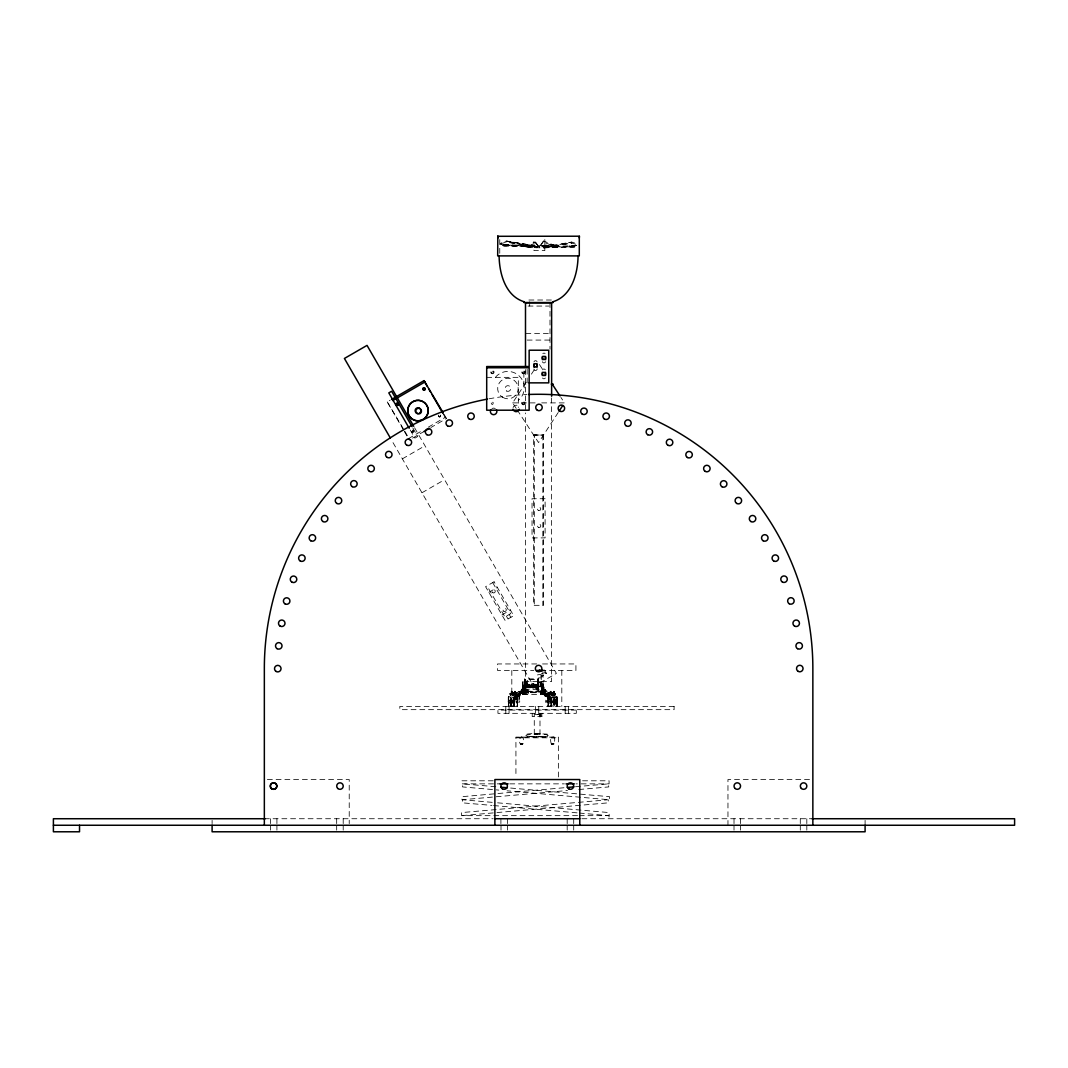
<?xml version="1.0" encoding="UTF-8"?>
<svg xmlns="http://www.w3.org/2000/svg" width="1068" height="1068" viewBox="0 0 1068 1068"><rect width="100%" height="100%" fill="white"/><g stroke="black" fill="none" stroke-linecap="round" stroke-linejoin="round"><path stroke-width="0.75" stroke-dasharray="5 3.75" d="M524.962 685.709L524.829 687.018L522.879 686.991L522.919 686.27M527.151 685.83C527.272 688.807 526.724 683.72 529.368 685.83L529.368 686.991M531.837 685.83L529.635 685.83L529.928 687.084M531.01 686.751L530.649 687.418M531.69 685.83C529.154 687.925 535.722 684.214 533.773 687.004M532.665 687.004L532.665 686.27M532.905 687.004L532.905 686.27M533.947 686.27L534.294 687.004L533.773 686.27M542.678 686.27L542.651 687.004L542.691 686.27L522.466 686.243M524.628 689.835L524.281 683.52L525.309 687.418L524.628 689.835L524.455 680.596L525.322 682.572L524.455 680.596M524.375 681.851L525.309 687.191L525.282 679.381L537.564 679.381L538.512 682.572L537.645 680.596L537.364 685.189L538.499 689.835L537.364 685.189M524.642 682.572L525.309 684.548M524.722 692.304L524.441 678.888L538.312 678.888L538.606 681.985L538.592 692.304L524.722 692.304L524.441 678.888M537.818 689.835L537.471 683.493L538.499 687.365L537.831 687.365M537.831 687.151L537.818 681.985M543.011 685.523L542.985 687.004L543.425 685.309M508.635 701.823L508.582 703.131L508.582 700.127L508.381 706.402L508.622 696.83L508.542 706.429L508.528 696.857M511.412 701.636L511.519 700.127L511.519 703.131L511.465 701.449M514.269 696.857L514.322 706.082L514.322 697.19L514.095 703.091L513.534 697.19L513.201 702.784L513.534 706.082L514.362 696.83L514.389 706.402L513.641 701.636M514.015 701.996L514.095 700.181L514.015 701.449M514.442 701.636L514.122 706.402M517.152 701.636L517.259 700.127L517.259 703.131L508.328 703.131L508.275 701.823L508.328 703.131M521.264 690.929L521.331 690.008L524.094 690.275M521.411 690.929C525.963 697.471 523.387 680.943 523.921 694.52M525.99 687.018L525.843 685.069M535.776 684.241C536.83 685.055 533.146 684.908 534 684.241M543.131 684.001C540.328 682.305 540.368 689.074 543.265 687.018L543.131 684.001L543.065 685.309M542.597 690.929C542.197 695.588 542.651 685.255 542.37 691.717M544.627 690.929L544.8 690.275M548.044 701.249L548.044 702.023M557.149 701.449L556.802 696.83L556.708 706.429L557.096 700.127L548.151 700.127L548.151 703.131L548.271 701.636M551.462 701.249L551.889 706.082L551.889 697.19L551.355 706.082L551.061 699.406L551.355 697.19L551.408 706.402L551.395 696.83L551.889 703.131L551.889 700.127L551.769 701.636M551.462 702.023L551.355 703.131L551.048 696.83L550.968 706.429L551.008 697.19L551.008 706.082L551.475 701.636M547.51 698.085L547.524 696.456L549.833 696.243L551.221 698.419L547.51 698.085L551.221 698.419M547.524 696.456L548.778 699.5M549.82 697.871L549.833 696.243M514.215 698.419L515.243 696.243L517.713 696.456L517.686 698.085L514.215 698.419L517.686 698.085M515.217 697.871L515.243 696.243M516.685 698.632L517.713 696.456M537.751 684.748L537.578 681.825M543.118 691.69L541.89 691.103L541.917 692.398L528.446 692.585L528.486 691.904M545.721 694.333L545 695.575L543.212 690.355L545.721 694.333L545.788 702.103M543.892 690.355L543.171 691.597M545 695.575L545.04 694.333L555.186 694.387L555.08 695.215M517.299 696.83L517.326 706.402L517.299 696.83L508.368 696.83L508.275 701.449L508.328 700.127L517.259 700.127M508.528 701.449C509.049 684.361 508.835 719.245 508.435 701.249M510.704 702.023L510.33 706.082L510.33 697.19L510.597 706.082L510.33 700.127L510.277 702.103M514.375 701.823L514.322 703.131L514.109 696.83M508.341 702.317L517.312 701.823M517.206 701.449L517.272 702.317M521.691 690.689L521.811 690.275M521.718 691.57L521.825 691.17M523.974 690.689L524.041 690.008M524.108 691.17C524.415 694.414 519.942 691.837 521.758 689.354L545.428 689.354L545.241 694.52L522.412 694.52L522.412 681.985L525.536 681.985M535.842 687.018L535.776 684.882M542.517 691.717L542.544 691.17M542.771 693.079L542.037 693.079L542.237 685.709L543.398 686.217M544.827 691.17L544.747 692.505L541.836 691.744M544.68 690.689L544.747 689.354L544.707 691.57M557.149 701.996L548.204 701.823M551.395 701.275L551.355 700.127L551.248 702.023M553.851 701.449L553.891 700.127L553.945 701.449M554.239 701.636L553.891 697.19L553.851 706.429L553.945 696.83L553.891 706.082L554.746 697.19L555.253 705.481L555.08 697.19L554.746 703.131L554.639 702.023M556.708 701.449L556.748 700.127L557.055 706.429L557.136 696.83L548.098 696.857L548.111 706.429L548.191 696.83M557.042 701.449L556.748 706.082L557.136 696.83M557.149 701.823L557.096 703.131L548.151 703.131M518.207 695.028C516.485 695.268 519.982 691.223 519.916 694.494M518.354 694.988L523.227 690.355L523.307 691.597L519.008 695.575C516.779 696.897 517.206 691.637 519.876 694.173M519.435 694.988L519.742 693.466M522.759 694.52L522.96 689.354M550.514 692.745L549.98 694.12L550.514 692.745L548.872 692.865L548.952 694.147L548.872 692.865M576.733 245.573L543.358 246.801L543.358 247.829L576.693 246.574L574.731 247.202A5.313 1.936 4.9 0 1 570.566 247.122L569.231 246.815L569.271 245.827L576.733 245.573L574.771 246.214A5.313 1.936 4.9 0 1 570.606 246.121L569.271 245.827M509.836 694.026L511.452 692.478L513.695 692.531L513.628 694.187L509.836 694.026L511.385 694.133L511.452 692.478M513.695 692.531L512.079 694.08L513.628 694.187L513.681 692.865L511.906 692.745L511.972 693.986L512.72 692.838M513.121 694.253L514.589 692.758L516.899 692.798L516.832 694.454L513.121 694.253C517.433 696.403 516.485 690.475 516.245 695.215M514.522 694.414L514.589 692.758M515.217 694.32L515.19 691.316M516.899 692.798L515.43 694.293L516.832 694.454M535.736 684.414L535.749 685.202M544.44 694.854C543.612 696.83 547.524 696.122 545.975 694.36L546.108 693.466L546.189 694.494M544.293 694.494L546.469 693.986L546.509 701.222L555.16 701.222L554.746 706.082L554.399 701.636M546.028 694.494L546.242 694.667M539.981 713.331L539.967 715.987L541.917 715.587M548.204 701.275L557.096 700.928M525.309 689.835L525.282 679.381M526.124 692.691L525.723 686.377L526.124 692.691L536.83 692.691L536.43 686.377L536.83 692.691M537.564 679.381L537.431 687.044L525.149 687.044L524.922 681.985M538.592 692.304L538.312 678.888M541.93 691.103L541.61 692.691M519.555 694.667L518.728 695.228L519.742 693.96M513.574 692.972L512.814 692.958L519.569 694.187L519.515 695.522M552.263 694.333L551.755 692.905L555.56 693.733L551.702 694.454L551.622 692.798L553.211 695.215M544.627 694.213L544.533 695.215L547.724 697.377L547.804 696.363L544.627 694.213L549.806 692.958L544.56 694.187L545.454 695.228L549.873 694.013L548.658 692.531L548.712 694.187L552.276 694.026L551.075 692.478L548.658 692.531M549.192 697.805L547.617 697.484L547.724 696.269L548.698 696.176L549.192 697.805L544.56 694.187M548.698 696.176L548.605 697.391L547.617 697.484M537.725 674.989C536.283 674.802 542.17 674.215 540.875 675.083M542.237 687.018L542.37 685.709M542.491 690.048C544.92 687.979 547.457 693.853 541.943 691.89M539.901 714.759L542.01 714.385L542.023 713.331M517.713 693.96L517.62 695.281M519.916 694.854L519.822 695.842L518.047 695.882M520.023 695.268L520.023 694.066M551.662 694.08L543.171 691.303L543.305 690.115L552.637 692.972M551.649 694.173L552.543 694.066L544.066 691.29L544.199 690.102M556.949 697.217L557.096 706.082L557.096 697.19L548.151 697.19L547.831 702.784L548.151 706.082L557.096 706.082M440.737 415.706L439.522 416.921M546.496 695.281L546.375 694.667M541.943 691.744L528.433 691.236L528.38 691.904M539.914 714.465L539.941 715.88M543.438 242.049L543.612 241.048L554.279 245.266L554.105 246.267L543.438 242.049L539.06 246.801L543.612 241.048L539.06 246.801M554.105 246.267L553.544 244.786L551.635 244.545L539.06 245.76M508.341 700.942L517.259 700.928M508.355 700.181L508.208 702.023M524.001 689.407L524.041 692.505M543.358 684.721C539.607 682.706 541.249 689.1 541.236 684.041M543.171 684.948L543.145 687.018M542.504 692.451L542.571 688.593L540.915 688.593M545.187 690.008L545.201 691.81M548.191 700.181L548.164 700.942M557.096 700.127L557.096 703.131M523.307 691.597L518.34 695.575L518.047 693.466M548.218 697.898L547.724 696.269M524.548 694.52L524.521 687.004L524.829 685.709L526.003 685.709L525.87 687.018L525.87 685.709M540.942 691.383L540.608 691.997L530.462 686.831L530.863 686.056L541.169 690.782L540.835 691.383M540.608 691.984L541.142 690.796M546.108 693.466L544.36 693.466L544.253 695.268M544.386 695.348L555.186 695.215M530.876 687.218L530.476 685.469M530.395 686.978L530.836 686.083M438.454 415.092L439.402 417.054M530.582 685.99L530.849 687.004L529.554 686.724M517.353 697.337L508.328 697.19L508.328 706.082L517.353 705.921L517.232 696.363L519.529 694.213L517.259 697.377L516.418 697.297L519.555 695.215L511.972 693.986M508.328 706.082L508.635 701.449M517.259 697.19L517.259 706.082M521.331 691.85L521.358 690.048M521.758 692.505L521.798 689.407M548.151 706.082L548.151 697.19M529.568 686.217L530.609 685.99M516.204 408.363L512.627 402.89L526.938 380.982M531.41 374.147L534.988 368.674M558.23 412.475L538.566 442.579L517.099 409.738M495.512 377.351L496.38 376.216A16.327 16.327 0 0 1 519.475 376.216A16.327 16.327 0 0 1 519.475 399.299L518.327 400.18M544.36 695.882L544.293 694.854M546.456 693.96L546.122 695.348L545.975 694.667M516.285 696.176L515.884 697.805L516.285 696.176L517.339 696.269L517.379 697.484L517.339 696.269M516.391 696.296L519.529 694.213M523.227 690.355L518.928 694.333L519.008 695.575M529.514 685.563L529.101 686.884M524.695 246.294L535.362 242.089L539.914 247.829L525.603 246.815C523.4 247.536 525.95 245.28 527.338 245.573L541.783 246.801L553.371 245.787L541.783 246.801L541.783 245.76L554.279 245.266M535.535 243.077L539.914 247.829L535.362 242.089L534.814 243.557L524.869 247.295M403.57 430.15L387.257 401.888L390.087 400.26M408.457 438.628L422.594 430.457M428.255 427.187L445.209 417.388L446.477 418.509L430.938 427.494M412.568 438.107L423.876 431.579M402.369 458.839L424.997 445.783M421.967 492.762L444.582 479.706M488.864 592.326L497.341 587.427M501.92 614.941L510.397 610.042M534.32 435.076L543.465 434.996L543.465 605.329L533.666 605.329L533.666 434.996L543.465 435.076L534.32 435.076L534.294 605.329M530.355 685.376L528.98 686.016L529.434 687.365M519.742 695.375L510.237 695.215L510.237 694.387L519.702 694.387L519.702 702.103L510.197 702.103M519.742 695.882L519.609 695.175M515.644 692.972L523.28 690.115L523.387 691.303L516.685 694.08M523.28 690.115L515.27 692.999M523.387 691.303L515.697 694.066L516.698 694.173M544.627 695.241L549.045 694.026M534.881 246.801L507.687 246.094A5.313 1.936 -4.9 0 1 503.522 246.174L501.039 245.079A5.954 2.176 -4.9 0 1 501.68 243.437L506.526 242.049L534.881 246.801L534.881 245.76L506.486 241.048L501.653 242.436A5.954 2.176 -4.9 0 0 500.999 244.078L503.482 245.173A5.313 1.936 -4.9 0 0 507.647 245.093L534.881 245.76L501.546 245.547L534.881 246.801L506.526 242.049L506.486 241.048L534.614 245.76L534.614 246.801L506.486 241.048M529.621 685.429L529.942 684.508M569.231 246.815L543.358 246.801L571.767 242.089L576.6 243.477M543.639 246.801L543.639 247.829L571.767 242.089L571.727 243.077L543.358 247.829L571.727 243.077L576.56 244.465M412.862 430.164L411.807 432.006L413.85 431.539L412.355 430.044L411.487 430.898L411.994 432.26M525.603 246.815L537.177 247.829L537.177 246.801L525.416 245.827L525.603 246.815L537.177 246.801M539.994 714.612L534.387 714.599L539.994 714.612L539.994 734.197L534.387 734.21L539.994 734.197M526.871 734.197C534.294 732.314 563.891 735.879 537.137 736.813C509.89 735.598 539.941 733.195 547.403 734.197M534.28 734.197L534.267 713.331M520.37 737.214C524.668 735.238 524.348 744.236 521.905 744.276C518.487 745.464 518.434 735.211 522.773 737.227M526.871 736.64L547.403 736.64M551.422 744.262C547.684 733.516 558.617 735.625 553.224 744.276C550.314 744.276 552.143 744.209 553.838 744.249M522.773 744.262L520.37 744.249M551.395 300.015L525.63 300.015M548.712 694.187L549.846 694.08M552.276 694.026L551.128 694.133L551.075 692.478M545.321 695.135L544.48 694.066M548.458 696.843L549.433 696.75M548.925 698.125L551.235 697.911M551.702 694.454L555.574 694.253M563.957 787.757L461.723 796.701L461.99 799.758L567.522 790.52M575.492 786.742L608.48 783.859L608.747 786.916L575.759 789.799M553.865 737.227L551.502 737.227M543.358 247.829L576.693 246.574M549.833 693.559L552.263 693.506M543.171 691.303L544.066 691.29M553.104 692.999L553.157 694.32L553.104 692.999L543.305 690.115M551.622 692.798L555.56 693.733M541.329 685.523L541.222 687.018L541.249 673.574M534.16 686.27L534.053 687.004M528.046 306.062L548.965 306.062M525.843 333.55L551.288 333.55M527.138 340.078L549.993 340.078M486.701 377.351L518.327 377.351L518.327 407.509M525.843 384.16L523.867 384.16L523.867 369.168M512.627 402.89L535.428 402.89M541.703 402.89L564.491 402.89L560.914 397.416M536.737 663.949L497.554 663.949L497.554 670.477L533.84 670.477M542.531 663.949L575.919 663.949L575.919 670.477L543.479 670.477M539.567 670.143L544.48 670.143L545.548 670.837L545.548 672.88M540.835 670.837L545.548 670.837M542.33 672.88L546.335 672.88L546.335 673.654L541.783 673.654M541.863 673.574L542.998 673.574L542.985 694.52M541.169 677.886L538.566 677.886L538.566 686.991M537.564 681.958L541.076 681.985L541.316 686.991M526.738 682.145L527.432 683.4M538.566 682.185L541.169 682.185M522.466 682.732L523.28 686.243M541.049 682.732L540.408 686.243M533.68 683.56L532.091 684.041M524.268 683.667L524.949 683.667M537.458 683.627L538.139 683.627M534.093 684.041L531.584 684.041L531.584 685.309M538.512 684.508L535.802 684.641M524.642 684.775L538.512 684.721L538.245 681.825M524.174 685.189L524.855 685.189M535.842 685.309L525.523 685.309L525.523 687.018M524.041 685.389L537.912 685.389M527.298 685.83L529.635 685.83M535.415 685.843L537.204 686.484M522.893 686.27L543.358 686.323M528.74 686.751L530.743 686.751L530.048 687.138M543.892 689.354L543.892 687.018L522.412 686.991M523.734 687.445L525.309 687.418M543.572 687.445L542.798 687.445L542.664 693.079M525.643 687.752L536.336 687.752M522.385 689.047L523.48 689.047M541.449 689.047L542.544 689.047M514.349 691.316L515.337 691.316L515.417 695.215M526.204 691.316L536.91 691.316M522.973 693.079L523.707 693.079L523.907 687.004M540.915 693.359L541.917 693.359L541.917 688.593M515.47 695.602L516.471 695.602M548.859 695.602L549.846 695.602M515.577 698.819L516.445 698.819M548.885 698.819L549.74 698.819M510.197 701.222L518.914 701.222M545.721 702.103L555.16 702.103M515.924 737.801L558.364 737.801M267.36 779.547L349.223 779.547L349.223 823.615M809.517 779.547L727.962 779.547L727.962 825.257M493.216 780.788L461.763 780.788L461.763 783.859L499.837 783.859M582.594 780.788L609.08 780.788L609.08 783.859L575.986 783.859M509.77 783.859L564.398 783.859M577.574 815.658L461.71 815.658L461.443 812.601L608.199 799.758L608.466 802.816L461.71 815.658L461.71 818.729M579.23 815.658L609.027 815.658L609.294 812.601L493.87 802.495M264.343 818.729L493.162 818.729M581.9 818.729L811.012 818.729M541.783 245.76L553.371 245.787M543.892 687.018L543.612 694.52M513.134 693.733L515.443 693.773M509.863 693.506L512.093 693.559M534.881 245.76L501.506 244.545L508.982 244.786L509.022 245.787M495.792 786.742L462.818 783.859L462.551 786.916L498.823 790.093M510.637 788.05L609.574 796.701L609.307 799.758L507.073 790.814M492.214 802.348L462.537 799.758L462.27 802.816L491.947 805.405M493.603 805.552L577.695 812.908M579.337 813.055L609.027 815.658L609.027 818.729M515.751 696.75L516.805 696.843M516.311 697.391L517.379 697.484M514.229 697.911L516.698 698.125M511.906 692.745L513.681 692.865M439.202 416.88L440.577 416.734L440.577 415.092M513.588 694.147L512.854 692.772M512.733 694.013L518.728 695.228M412.982 430.044L413.73 430.524M544.093 670.143L545.161 670.837L545.161 672.88M541.556 692.691L542.744 692.772L543.065 691.69M548.592 696.296L545.414 694.133L545.454 695.228M411.807 432.086L413.73 432.26L413.53 430.351M387.257 401.888L404.024 429.857M530.729 685.629L531.13 686.39M544.36 693.466L544.44 694.494M546.108 695.882L546.028 694.854M438.855 416.734L438.334 416.013M539.46 364.562L543.038 370.035M517.766 693.986L517.9 694.667M540.955 684.721C540.301 686.884 544.239 686.924 543.225 684.762M544.747 692.505L544.854 690.142M517.259 703.131L517.206 701.823M508.328 697.19L508.475 702.023M444.034 414.264L446.477 418.509M442.766 413.142L445.209 417.388M414.584 427.761L556.401 673.387L533.786 686.444L391.969 440.817M412.849 428.014L417.748 436.505L414.918 438.134L410.032 429.656M492.668 582.594L510.624 613.699L504.964 616.957L487.008 585.865M404.839 431.272L408.109 436.919M404.385 431.552L407.642 437.212M509.209 614.514L510.838 617.344M506.379 616.143L508.021 618.973M543.212 690.355L545.695 695.575M541.943 715.88L542.023 716.601L532.224 716.601L532.224 713.331M514.282 706.429L514.015 701.823M528.446 691.263L528.42 692.491M525.056 681.851L525.309 684.775M522.292 690.102L522.399 691.29M522.559 690.355L522.639 691.597M518.26 694.333L518.34 695.575M514.109 701.129L514.215 702.023M540.541 682.732L540.702 686.243M538.793 681.985L539.033 686.991M522.639 681.985L522.879 686.991M553.718 692.758L553.785 694.414M553.464 693.773L553.504 691.316M500.839 243.544L500.879 244.545M518.674 694.133L518.714 695.135M556.802 701.449L556.708 701.823M555.2 701.249L555.08 700.127L555.053 702.103M553.851 701.823L553.891 703.131L553.891 700.928L553.891 702.344L553.785 701.636M550.954 701.823L551.008 703.131L551.128 701.249M524.148 690.142L523.934 691.717M865.093 820.357L865.093 825.257M806.821 818.729L806.821 823.615M806.821 825.257L806.821 830.156M800.292 818.729L800.292 823.615M800.292 825.257L800.292 830.156M740.538 818.729L740.538 823.615M740.538 825.257L740.538 830.156M734.01 818.729L734.01 823.615M734.01 825.257L734.01 830.156M573.716 818.729L573.716 823.615M573.716 825.257L573.716 830.156M568.443 706.389L568.443 709.659M568.443 710.073L568.443 713.331M567.188 818.729L567.188 823.615M567.188 825.257L567.188 830.156M565.172 706.389L565.172 709.659M565.172 710.073L565.172 713.331M561.808 670.477L561.808 706.389M558.364 776.97L558.364 737.107L515.924 737.107L515.924 776.97M554.559 694.387L554.559 695.215M554.345 695.215L554.279 691.316L553.291 691.316L553.331 694.387M554.132 691.316L554.052 694.387M553.01 694.387L553.01 695.215M552.49 694.387L552.396 695.215L552.383 694.387M551.969 694.387L551.969 695.215M551.956 701.222L551.956 702.103M551.862 694.387L551.862 695.215M551.889 701.222L551.889 702.103M551.622 397.923L551.622 681.558L525.496 681.558L525.496 412.942M551.355 694.387L551.355 695.215M551.141 695.215L551.075 691.316L550.073 691.316L550.007 695.215M550.928 691.316L550.848 694.387M550.3 691.316L550.234 694.387M549.993 302.538L549.993 349.183M550.127 698.672L550.127 699.5M549.793 694.387L549.74 701.222L549.713 695.215M549.286 694.387L549.286 695.215M549.192 694.387L549.179 695.215M549.072 695.602L549.072 698.672M549.005 694.387L548.885 702.103M548.578 698.672L548.578 699.5M545.962 672.88L545.962 673.654M545.214 689.354L545.214 694.52M544.827 239.526L544.827 250.62L533.96 250.62L533.96 239.526M543.412 687.445L543.412 689.22M542.824 434.996L542.824 605.329M541.569 688.593L541.569 693.359M541.449 686.991L541.262 693.359M540.849 681.985L540.849 694.52M538.753 706.389L538.753 709.659M538.753 710.073L538.753 713.331M535.495 706.389L535.495 709.659M535.495 710.073L535.495 713.331M535.375 685.309L535.375 687.018M533.933 684.041L534.093 685.309M531.731 684.041L531.731 685.309M531.33 685.309L528.3 684.508L528.3 685.309M529.688 301.71L529.688 306.062M529.368 684.508L529.408 685.309M527.726 685.309L527.726 683.4L526.444 683.4L526.444 685.309M527.138 369.168L527.138 384.16M527.191 682.145L527.191 680.449L526.978 682.145M526.738 682.145L526.738 683.4M525.496 369.568L525.496 411.273M524.695 681.985L524.695 686.991M524.214 687.018L524.214 689.354M523.6 693.079L523.507 688.593L521.825 688.593L521.825 693.359L522.826 693.359L522.973 682.732M523.04 686.991L523.04 688.593M523.08 689.354L523.08 693.079M522.733 689.354L522.733 694.52M522.172 688.593L522.172 693.359M519.622 694.387L519.622 702.103M518.914 695.215L518.848 701.222M516.752 698.672L516.752 699.5M516.498 694.387L516.365 702.103M516.245 695.602L516.325 698.672M515.711 695.215L515.711 701.222L515.617 694.387M515.403 698.672L515.403 699.5M515.19 698.672L515.19 699.5M514.576 691.316L514.576 694.387M514.496 691.316L514.282 695.215M514.068 694.387L514.068 695.215M513.534 701.222L513.468 702.103M512.413 694.387L512.413 695.215M512.213 695.215L512.133 691.316L511.145 691.316L511.065 695.215M511.906 691.316L511.986 694.387M511.812 670.477L511.812 706.389M511.358 691.316L511.292 694.387M510.864 694.387L510.864 695.215M510.344 694.387L510.344 695.215M509.062 706.389L509.062 709.659M509.062 710.073L509.062 713.331M507.554 825.257L507.554 830.156M507.434 818.729L507.434 823.615M505.805 706.389L505.805 709.659M505.805 710.073L505.805 713.331M501.012 825.257L501.012 830.156M500.905 818.729L500.905 823.615M499.757 239.566L499.757 254.264M343.202 818.729L343.202 823.615M343.202 825.257L343.202 830.156M336.674 818.729L336.674 823.615M336.674 825.257L336.674 830.156M276.919 818.729L276.919 823.615M276.919 825.257L276.919 830.156M270.391 818.729L270.391 823.615M270.391 825.257L270.391 830.156M212.105 820.357L212.105 823.615M545.334 377.992A1.629 1.629 0 0 1 542.504 377.992M542.504 369.822A1.629 1.629 0 0 1 545.334 369.822M533.96 361.878A1.629 1.629 0 0 1 537.111 361.878M537.164 368.82A1.629 1.629 0 0 1 535.535 370.462A1.629 1.629 0 0 1 533.893 368.82M545.548 361.718A1.629 1.629 0 0 1 542.397 361.718M542.824 353.615A1.629 1.629 0 0 1 545.134 353.615M513.067 407.562A3.271 3.271 0 0 1 519.048 406.828M492.014 408.563A3.271 3.271 0 0 1 495.272 408.59M488.97 398.805A274.249 274.249 0 0 1 526.951 394.533M511.198 700.488L511.479 706.429L511.559 696.83L511.519 706.082L511.519 697.19L511.198 700.488M513.735 700.488L514.068 706.082L514.068 697.19L513.735 700.488M514.229 700.888L514.322 700.127L514.335 700.942M550.914 700.888L551.008 700.127L550.914 700.888M491.2 371.984C492.695 376.657 494.831 368.687 491.2 371.984M491.2 402.996C492.695 407.682 494.831 399.699 491.2 402.996M522.212 371.984C523.707 376.657 525.843 368.687 522.212 371.984M522.292 402.876C523.787 407.549 525.923 399.579 522.292 402.876M494.084 581.78L485.593 586.679L505.191 620.601L513.668 615.702L494.084 581.78M520.41 737.721L522.813 737.721L520.53 737.708M551.422 737.721L553.838 737.721L551.422 737.721M520.41 743.742L522.813 743.742L520.53 743.742M551.502 743.742L553.905 743.742L551.502 743.742M545.094 498.729L532.038 498.729L532.038 537.898L545.094 537.898L545.094 498.729M543.412 675.684L540.835 676.244L543.412 675.684M517.366 698.672L514.576 698.672L514.576 699.5L517.366 699.5L517.366 698.672M550.754 698.672L547.951 698.672L548.058 699.5L550.754 699.5L550.647 698.672M674.095 706.389L399.832 706.389L399.832 709.659L674.095 709.659L674.095 706.389M576.306 710.073L497.942 710.073L497.942 713.331L576.306 713.331L576.306 710.073M513.548 695.215L513.548 694.387L513.441 695.215M513.014 695.215L513.04 694.387L512.947 695.215M538.365 527.298A1.629 1.629 0 0 0 540.808 525.883A1.629 1.629 0 0 0 538.365 524.468A1.629 1.629 0 0 0 538.365 527.298M538.312 510.357A1.629 1.629 0 0 0 540.768 508.942A1.629 1.629 0 0 0 538.312 507.527A1.629 1.629 0 0 0 538.312 510.357M491.267 373.279A1.629 1.629 0 0 0 493.99 372.558A1.629 1.629 0 0 0 492.001 370.556A1.629 1.629 0 0 0 491.267 373.279M522.279 404.331A1.629 1.629 0 0 0 525.002 403.597A1.629 1.629 0 0 0 523.013 401.595A1.629 1.629 0 0 0 522.279 404.331M522.292 373.293A1.629 1.629 0 0 0 525.029 372.558A1.629 1.629 0 0 0 523.026 370.569A1.629 1.629 0 0 0 522.292 373.293M492.802 592.713A1.629 1.629 0 0 0 495.245 591.298A1.629 1.629 0 0 0 492.802 589.883A1.629 1.629 0 0 0 492.802 592.713M503.829 611.283A1.629 1.629 0 0 0 506.285 609.868A1.629 1.629 0 0 0 503.829 608.453A1.629 1.629 0 0 0 503.829 611.283M540.969 693.239A1.669 1.655 0 0 0 543.705 692.331A1.669 1.655 0 0 0 541.543 690.422A1.669 1.655 0 0 0 540.969 693.239A1.669 1.655 0 0 0 543.812 692.331A1.669 1.655 0 0 0 541.65 690.422A1.669 1.655 0 0 0 541.076 693.239M528.153 693.546A2.416 2.403 -90 0 0 526.884 689.568A2.416 2.403 -90 0 0 524.081 692.651A2.416 2.403 -90 0 0 528.153 693.546M525.389 692.999A1.455 1.455 0 0 0 527.792 692.238A1.455 1.455 0 0 0 526.003 690.542A1.455 1.455 0 0 0 525.389 692.999M527.792 692.238A1.455 1.455 0 0 0 525.937 690.542A1.455 1.455 0 0 0 525.469 692.999A1.455 1.455 0 0 0 527.872 692.238M502.801 397.403A10.266 10.266 0 0 0 518.194 388.512A10.266 10.266 0 0 0 502.801 379.621A10.266 10.266 0 0 0 502.801 397.403M506.499 390.981A2.857 2.857 0 0 0 510.784 388.512A2.857 2.857 0 0 0 506.499 386.042A2.857 2.857 0 0 0 506.499 390.981"/><path stroke-width="1.5" d="M578.068 255.893C577.868 273.515 571.687 296.17 552.77 301.803M559.125 411.1L562.702 405.626M396.629 403.183L396.375 405.039M538.579 670.837L539.567 670.143M391.502 399.445L424.009 380.649L443.22 412.862M392.77 400.567L425.278 381.77M423.876 431.579L429.523 428.308M567.255 787.463L573.85 786.889M497.675 236.295L579.443 236.215L579.297 237.937M523.867 302.538L553.251 302.538M486.701 367.752L529.154 367.752L529.154 410.205L486.701 410.205L486.701 366.538L529.154 366.538L529.154 350.211L548.738 350.211L548.738 382.865L529.154 382.865M551.288 384.16L553.251 384.16M542.464 670.143L538.192 670.837L542.37 670.837M536.737 670.477L539.634 670.477M499.837 783.859L508.114 783.859M566.053 783.859L574.33 783.859M265.398 818.729L53.4 818.729L53.4 831.785L79.526 831.785L79.526 825.257M494.884 818.729L579.777 818.729M811.787 818.729L1014.6 818.729L1014.6 825.257L53.4 825.257M500.745 787.183L507.34 787.757M424.53 387.844L423.155 388.418L423.355 389.9M423.702 390.047L425.077 389.473L424.637 387.804M398.044 403.357L396.575 403.557L396.255 404.745M396.922 405.426L398.417 403.931M524.268 301.803C505.378 296.13 499.317 273.488 499.103 255.893M423.409 389.913C428.802 390.234 420.792 385.308 423.609 390.087M396.629 405.306L398.297 405.293L398.297 403.637M408.457 438.628L409.738 439.749M551.969 383.719L560.019 396.041M424.009 380.649L427.267 386.309M428.895 389.126L430.524 391.956M432.166 394.786L442.766 413.142M413.757 426.306L367.032 345.391L344.417 358.461L390.301 437.92M412.034 426.613L391.636 391.262L388.805 392.891L409.204 428.241M865.093 825.257L865.093 831.785L212.105 831.785L212.105 825.257M812.855 825.257L812.855 668.541A274.249 274.249 0 0 0 528.62 394.466M579.777 825.257L579.777 779.547L494.884 779.547L494.884 825.257M579.297 236.295L579.297 255.893L497.675 255.893L497.808 236.215M551.622 396.255L551.622 302.831L525.496 302.831L525.496 366.231M545.601 356.405L545.601 359.676M545.548 372.278L545.548 375.536M542.344 356.405L542.344 359.676M542.29 372.278L542.29 375.536M537.164 363.934L537.164 367.192M533.893 363.934L533.893 367.192M497.888 236.215L497.888 237.937M264.343 825.257L264.343 668.541A274.249 274.249 0 0 1 487.328 399.112M496.46 409.805A3.271 3.271 0 0 1 493.59 414.678A3.271 3.271 0 0 1 490.799 409.752M519.355 409.311A3.271 3.271 0 0 1 513.04 409.244M420.485 412.034A2.857 2.857 0 0 1 419.444 413.089M418.015 413.463A2.857 2.857 0 0 1 415.158 410.606A2.857 2.857 0 0 1 418.015 407.762A2.857 2.857 0 0 1 420.872 410.606M536.964 671.358A3.271 3.271 0 0 0 541.863 668.541A3.271 3.271 0 0 0 536.964 665.711A3.271 3.271 0 0 0 536.964 671.358M537.311 410.245A3.271 3.271 0 0 0 542.237 407.469A3.271 3.271 0 0 0 537.364 404.598A3.271 3.271 0 0 0 537.311 410.245M534.721 366.751A1.629 1.629 0 0 0 537.164 365.336A1.629 1.629 0 0 0 534.721 363.921A1.629 1.629 0 0 0 534.721 366.751M542.824 359.102A1.629 1.629 0 0 0 545.548 358.367A1.629 1.629 0 0 0 543.559 356.378A1.629 1.629 0 0 0 542.824 359.102M542.758 375.082A1.629 1.629 0 0 0 545.494 374.347A1.629 1.629 0 0 0 543.492 372.358A1.629 1.629 0 0 0 542.758 375.082M406.721 445.129A3.271 3.271 0 0 0 411.647 442.352A3.271 3.271 0 0 0 406.788 439.469A3.271 3.271 0 0 0 406.721 445.129M797.516 648.676A3.271 3.271 0 0 0 802.442 645.9A3.271 3.271 0 0 0 797.569 643.029A3.271 3.271 0 0 0 797.516 648.676M667.914 445.249A3.271 3.271 0 0 0 672.84 442.459A3.271 3.271 0 0 0 667.967 439.589A3.271 3.271 0 0 0 667.914 445.249M581.833 413.783A3.271 3.271 0 0 0 587.16 411.901A3.271 3.271 0 0 0 582.861 408.23A3.271 3.271 0 0 0 581.833 413.783M447.599 425.905A3.271 3.271 0 0 0 452.525 423.128A3.271 3.271 0 0 0 447.652 420.245A3.271 3.271 0 0 0 447.599 425.905M352.24 486.648A3.271 3.271 0 0 0 357.166 483.871A3.271 3.271 0 0 0 352.293 481A3.271 3.271 0 0 0 352.24 486.648M794.539 626.088A3.271 3.271 0 0 0 799.465 623.311A3.271 3.271 0 0 0 794.592 620.441A3.271 3.271 0 0 0 794.539 626.088M285.009 603.847A3.271 3.271 0 0 0 289.935 601.07A3.271 3.271 0 0 0 285.076 598.187A3.271 3.271 0 0 0 285.009 603.847M763.139 540.755A3.271 3.271 0 0 0 768.066 537.965A3.271 3.271 0 0 0 763.193 535.095A3.271 3.271 0 0 0 763.139 540.755M750.897 521.531A3.271 3.271 0 0 0 755.824 518.754A3.271 3.271 0 0 0 750.951 515.871A3.271 3.271 0 0 0 750.897 521.531M625.808 425.571A3.271 3.271 0 0 0 631.135 423.689A3.271 3.271 0 0 0 626.836 420.018A3.271 3.271 0 0 0 625.808 425.571M280.083 626.088A3.271 3.271 0 0 0 285.009 623.311A3.271 3.271 0 0 0 280.136 620.441A3.271 3.271 0 0 0 280.083 626.088M300.215 560.967A3.271 3.271 0 0 0 305.141 558.177A3.271 3.271 0 0 0 300.268 555.307A3.271 3.271 0 0 0 300.215 560.967M705.2 471.362A3.271 3.271 0 0 0 710.127 468.585A3.271 3.271 0 0 0 705.267 465.701A3.271 3.271 0 0 0 705.2 471.362M798.13 671.345A3.271 3.271 0 0 0 803.056 668.568A3.271 3.271 0 0 0 798.183 665.698A3.271 3.271 0 0 0 798.13 671.345M386.656 457.051A3.271 3.271 0 0 0 391.983 455.182A3.271 3.271 0 0 0 387.697 451.497A3.271 3.271 0 0 0 386.656 457.051M789.225 603.74A3.271 3.271 0 0 0 794.151 600.964A3.271 3.271 0 0 0 789.292 598.093A3.271 3.271 0 0 0 789.225 603.74M647.702 434.716A3.271 3.271 0 0 0 652.628 431.939A3.271 3.271 0 0 0 647.755 429.069A3.271 3.271 0 0 0 647.702 434.716M426.92 434.716A3.271 3.271 0 0 0 431.846 431.939A3.271 3.271 0 0 0 426.986 429.069A3.271 3.271 0 0 0 426.92 434.716M277.106 648.676A3.271 3.271 0 0 0 282.032 645.9A3.271 3.271 0 0 0 277.173 643.029A3.271 3.271 0 0 0 277.106 648.676M322.977 521.531A3.271 3.271 0 0 0 327.903 518.754A3.271 3.271 0 0 0 323.03 515.871A3.271 3.271 0 0 0 322.977 521.531M310.735 540.755A3.271 3.271 0 0 0 315.661 537.965A3.271 3.271 0 0 0 310.788 535.095A3.271 3.271 0 0 0 310.735 540.755M722.008 486.754A3.271 3.271 0 0 0 726.934 483.978A3.271 3.271 0 0 0 722.061 481.094A3.271 3.271 0 0 0 722.008 486.754M276.118 671.452A3.271 3.271 0 0 0 281.044 668.661A3.271 3.271 0 0 0 276.171 665.791A3.271 3.271 0 0 0 276.118 671.452M559.245 410.793A3.271 3.271 0 0 0 564.585 408.911A3.271 3.271 0 0 0 560.286 405.239A3.271 3.271 0 0 0 559.245 410.793M604.074 418.723A3.271 3.271 0 0 0 609.401 416.84A3.271 3.271 0 0 0 605.115 413.156A3.271 3.271 0 0 0 604.074 418.723M687.405 457.504A3.271 3.271 0 0 0 692.331 454.728A3.271 3.271 0 0 0 687.472 451.857A3.271 3.271 0 0 0 687.405 457.504M736.706 503.442A3.271 3.271 0 0 0 741.633 500.652A3.271 3.271 0 0 0 736.76 497.781A3.271 3.271 0 0 0 736.706 503.442M773.659 560.967A3.271 3.271 0 0 0 778.585 558.177A3.271 3.271 0 0 0 773.713 555.307A3.271 3.271 0 0 0 773.659 560.967M469.333 419.056A3.271 3.271 0 0 0 474.259 416.266A3.271 3.271 0 0 0 469.386 413.396A3.271 3.271 0 0 0 469.333 419.056M369.421 471.362A3.271 3.271 0 0 0 374.347 468.585A3.271 3.271 0 0 0 369.475 465.701A3.271 3.271 0 0 0 369.421 471.362M291.871 582.113A3.271 3.271 0 0 0 296.797 579.337A3.271 3.271 0 0 0 291.924 576.453A3.271 3.271 0 0 0 291.871 582.113M271.392 788.585A3.271 3.271 0 0 0 276.705 786.635A3.271 3.271 0 0 0 272.367 783.018A3.271 3.271 0 0 0 271.392 788.585M271.446 788.451A3.271 3.271 0 0 0 276.852 786.796A3.271 3.271 0 0 0 272.714 782.937A3.271 3.271 0 0 0 271.446 788.451M782.377 582.007A3.271 3.271 0 0 0 787.303 579.23A3.271 3.271 0 0 0 782.43 576.36A3.271 3.271 0 0 0 782.377 582.007M336.847 503.455A3.271 3.271 0 0 0 341.773 500.678A3.271 3.271 0 0 0 336.901 497.795A3.271 3.271 0 0 0 336.847 503.455M568.71 788.838A3.271 3.271 0 0 0 573.703 786.181A3.271 3.271 0 0 0 568.91 783.178A3.271 3.271 0 0 0 568.71 788.838M502.414 788.838A3.271 3.271 0 0 0 507.407 786.195A3.271 3.271 0 0 0 502.614 783.191A3.271 3.271 0 0 0 502.414 788.838M337.742 788.464A3.271 3.271 0 0 0 343.148 786.809A3.271 3.271 0 0 0 339.01 782.951A3.271 3.271 0 0 0 337.742 788.464M735.064 788.451A3.271 3.271 0 0 0 740.471 786.796A3.271 3.271 0 0 0 736.333 782.937A3.271 3.271 0 0 0 735.064 788.451M801.36 788.464A3.271 3.271 0 0 0 806.767 786.809A3.271 3.271 0 0 0 802.629 782.951A3.271 3.271 0 0 0 801.36 788.464M420.672 420.525A10.266 10.253 -48.6 0 0 425.264 403.357A10.266 10.253 -48.6 0 0 408.029 407.896A10.266 10.253 -48.6 0 0 420.592 420.458A10.266 10.253 -48.6 0 0 425.197 403.29A10.266 10.253 -48.6 0 0 408.096 407.963A10.266 10.253 -48.6 0 0 420.672 420.525M416.587 413.142A2.857 2.857 0 0 0 421.366 411.861A2.857 2.857 0 0 0 417.855 408.376A2.857 2.857 0 0 0 416.587 413.142"/></g></svg>
